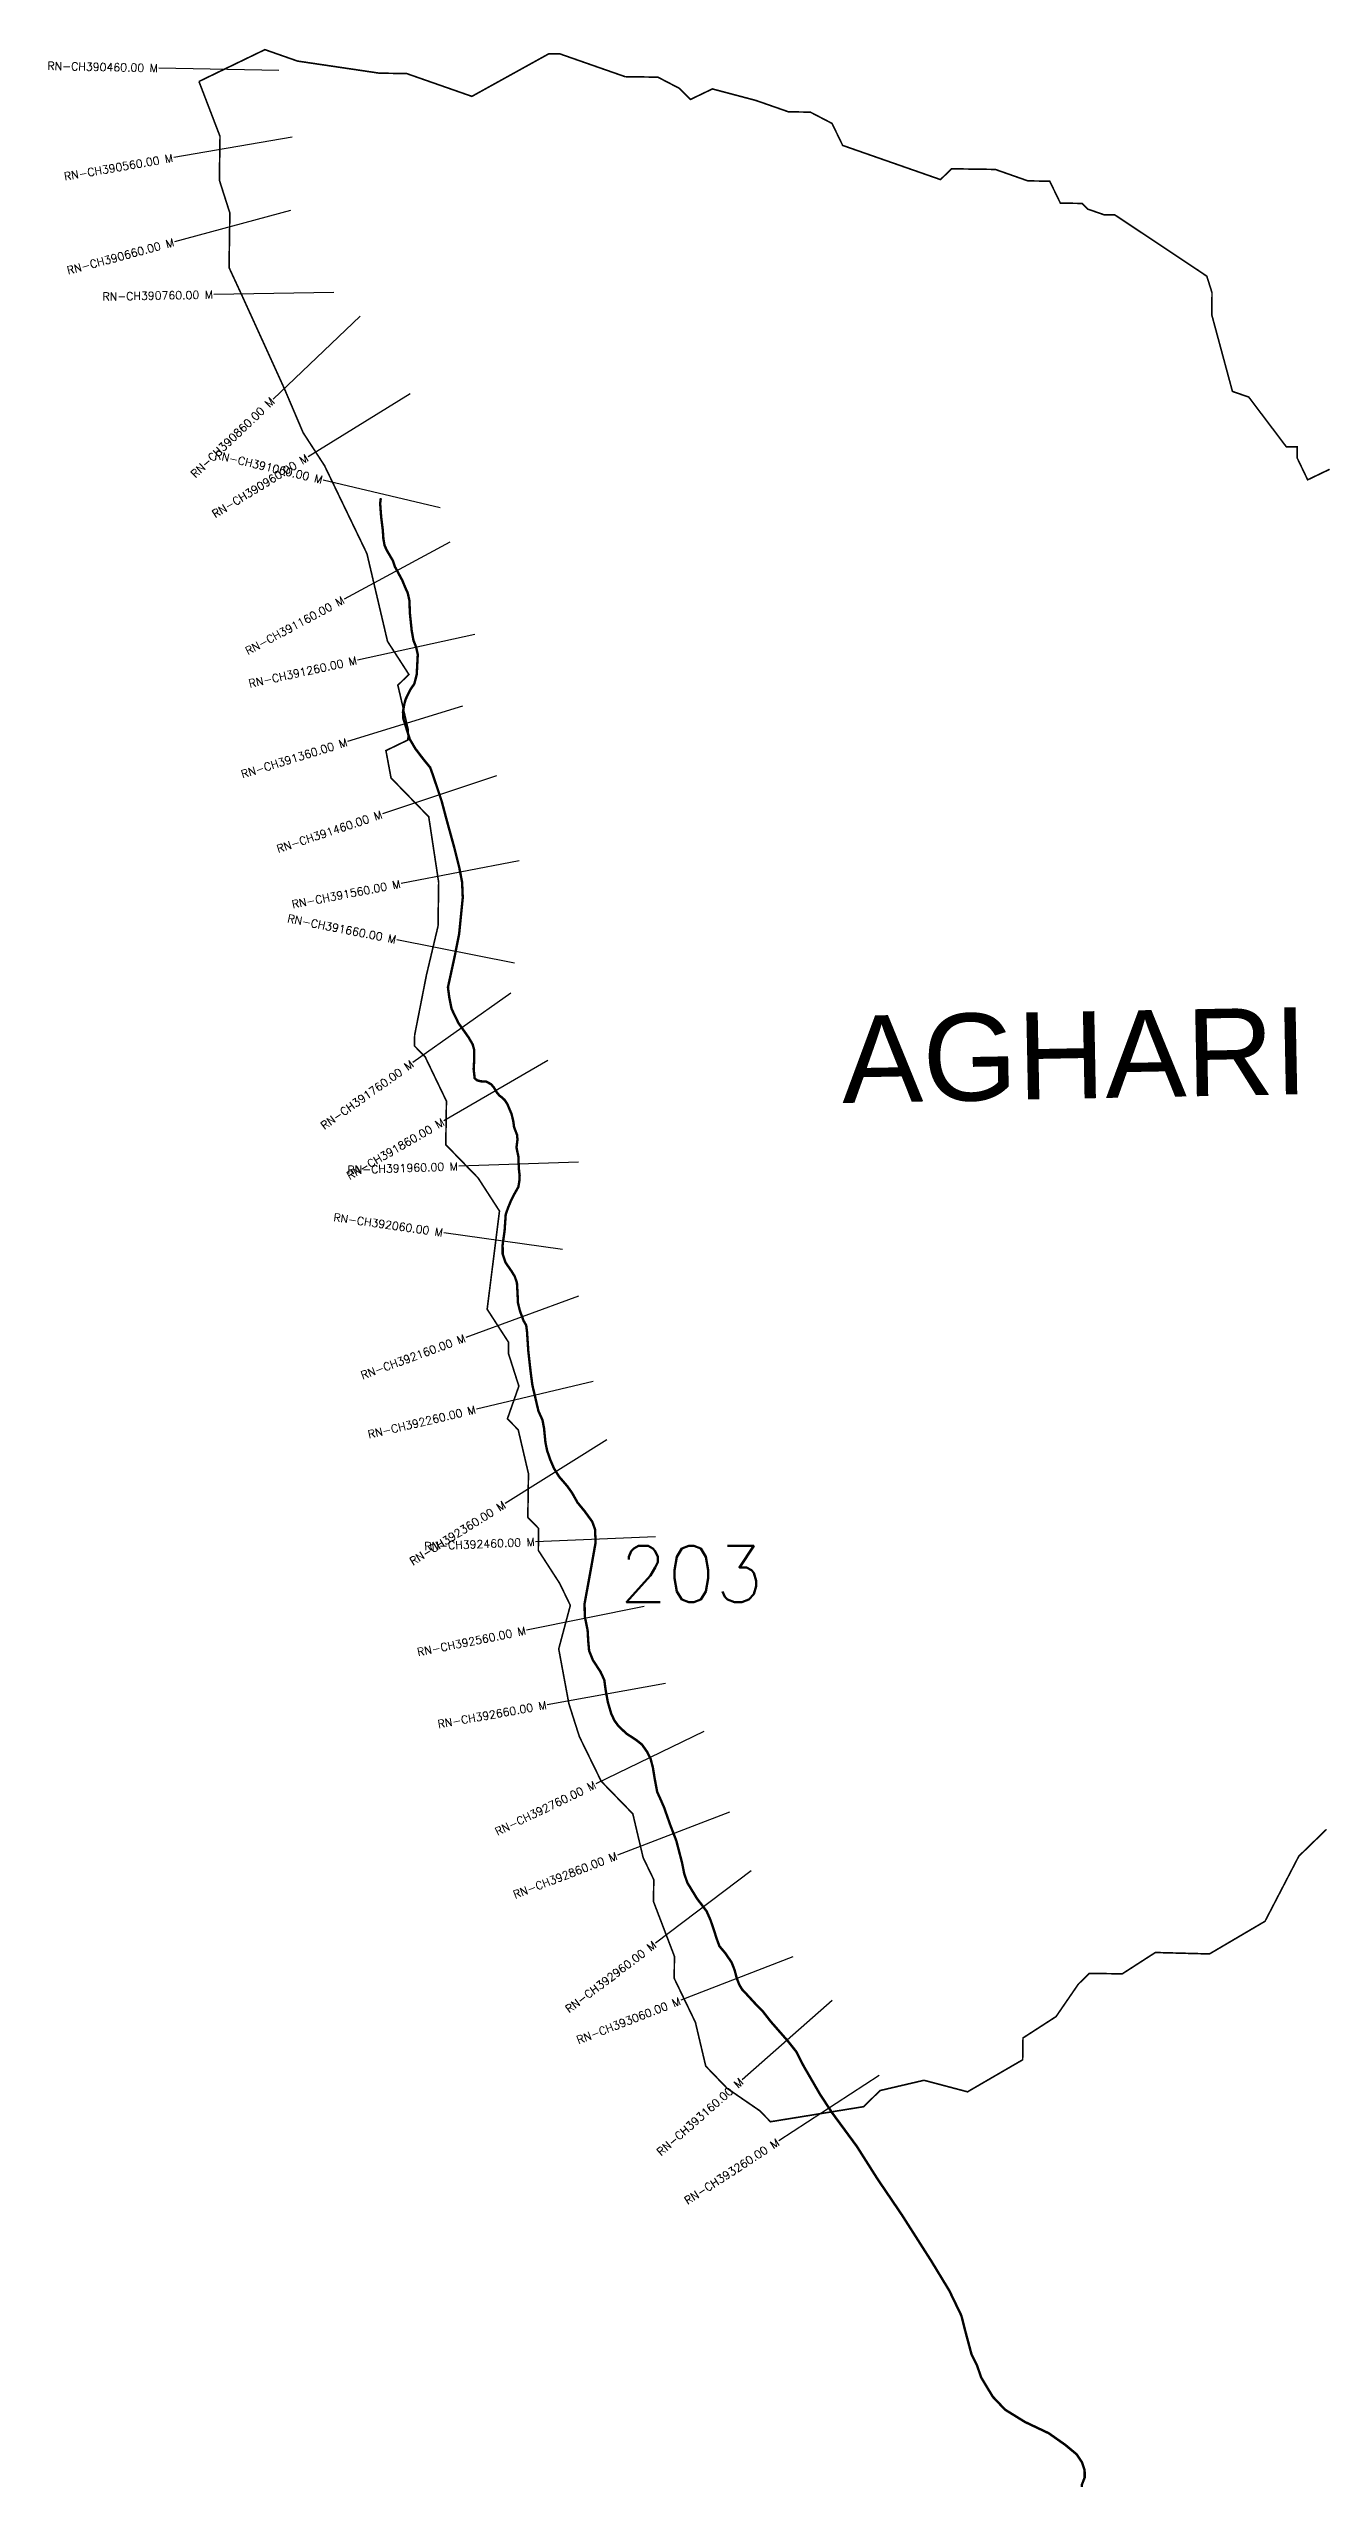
# Model space of a CAD drawing. Header units: metres. Extents: x 301585 to 304705, y 1947505 to 1950554.
# Drawn here: x 301585 to 303176, y 1947505 to 1950554 of the extents above; entities that cross this region are included whole.
import ezdxf
from ezdxf.enums import TextEntityAlignment as Align

# ---------------------------------------------------------------- set-up
doc = ezdxf.new("R2010")
doc.units = ezdxf.units.M
doc.header["$MEASUREMENT"] = 0
for name, color, linetype in [('CS', 134, 'Continuous'), ('CSMark', 6, 'Continuous'), ('NATURALLY PROTECTED', 3, 'Continuous'), ('VILLAGE NAME', 250, 'Continuous')]:
    doc.layers.add(name, color=color, linetype=linetype)
doc.styles.get("Standard").update_dxf_attribs({"font": 'simplex.shx'})

msp = doc.modelspace()

# ---------------------------------------------------------------- linework, layer by layer
at = {"color": 6, "const_width": 2, "flags": 128}
for points in [[(301772.5, 1950513.1), (301854.9, 1950552.9), (301895.7, 1950538.6), (301997.9, 1950523.5), (302032, 1950523), (302113.5, 1950494.5), (302209.8, 1950547.8), (302223.5, 1950547.6), (302305, 1950519.1), (302345.9, 1950518.5), (302373, 1950504.4), (302386.5, 1950490.6), (302414, 1950503.8), (302468.4, 1950489.4), (302509.1, 1950475.2), (302536.4, 1950474.8), (302563.5, 1950460.7), (302576.8, 1950433.2), (302699, 1950390.5), (302712.9, 1950404), (302767.5, 1950403.2), (302808.2, 1950388.9), (302835.5, 1950388.5), (302848.8, 1950361.1), (302876.1, 1950360.7), (302882.8, 1950353.7), (302903.2, 1950346.6), (302916.8, 1950346.4), (303021.7, 1950276.6), (303031.8, 1950269.7), (303038.3, 1950249.1), (303037.9, 1950221.8), (303063.8, 1950125.8), (303084.2, 1950118.7), (303131.1, 1950056.6), (303144.8, 1950056.4), (303144.6, 1950042.8), (303157.8, 1950015.3), (303185.3, 1950028.5)], [(303181.3, 1948328.8), (303146.7, 1948295.2), (303104.5, 1948213.9), (303035.1, 1948173.1), (302967.5, 1948174.9), (302926.1, 1948148.2), (302885.1, 1948148.8), (302871.3, 1948135.4), (302843.4, 1948094.8), (302802.1, 1948068.1), (302801.7, 1948040.8), (302732.8, 1948000.8), (302678.4, 1948015.2), (302623.6, 1948002.4), (302602.9, 1947982.2), (302486.6, 1947963.4), (302473.1, 1947977.2), (302432.5, 1948005.1), (302405.7, 1948032.9), (302392.8, 1948087.6), (302366.3, 1948142.6), (302366.6, 1948170), (302340.4, 1948238.6), (302340.8, 1948265.9), (302327.5, 1948293.4), (302314.6, 1948348.2), (302275.1, 1948388.9), (302247.8, 1948444.7), (302234.7, 1948485.8), (302222, 1948554.3), (302236.5, 1948608.7), (302223.2, 1948636.2), (302196.5, 1948677.5), (302196.9, 1948704.8), (302183.4, 1948718.7), (302184.2, 1948773.3), (302171.4, 1948828.1), (302157.9, 1948841.9), (302172.2, 1948882.7), (302159.1, 1948923.8), (302159.3, 1948937.5), (302132.6, 1948978.8), (302148, 1949101.5), (302121.3, 1949142.8), (302080.9, 1949184.4), (302081.7, 1949238.9), (302055.2, 1949294), (302041.8, 1949307.8), (302042, 1949321.4), (302056.7, 1949396.3), (302071.2, 1949457.5), (302072, 1949512.2), (302059.6, 1949594.2), (302012.5, 1949642.7), (302006.1, 1949676.9), (302033.6, 1949690.2), (302033.8, 1949703.8), (302021, 1949758.6), (302034.8, 1949772.1), (302008.1, 1949813.4), (301982.4, 1949923), (301929.4, 1950033), (301902.6, 1950074.3), (301879.1, 1950129.5), (301850.4, 1950192.6), (301825.2, 1950247.9), (301810.1, 1950280.5), (301811.1, 1950348.7), (301798, 1950389.8), (301798.8, 1950444.5), (301772.5, 1950513.1), (301772.5, 1950513.1)]]:
    msp.add_lwpolyline(points, dxfattribs=at)
at = {"layer": 'CS'}
for p, q in [((301872.2, 1950526.7), (301722.2, 1950529.8)), ((301888.8, 1950443.6), (301741, 1950418)), ((301886.8, 1950351.7), (301742, 1950312.7)), ((301941, 1950249.6), (301791, 1950246.8)), ((301973.8, 1950219.7), (301865.2, 1950116.3)), ((302036.6, 1950122.8), (301908.8, 1950044.2)), ((302073.8, 1949980.3), (301927.8, 1950014.8)), ((302086, 1949937.4), (301953.9, 1949866.3)), ((302117.1, 1949822.2), (301970.6, 1949790.1)), ((302101.6, 1949732.5), (301958.3, 1949688.1)), ((302144.3, 1949645.3), (302002, 1949597.7)), ((302172.5, 1949539.1), (302025.2, 1949510.7)), ((302166.8, 1949411.2), (302019.6, 1949440.4)), ((302162.1, 1949373.9), (302039.7, 1949287.2)), ((302208.3, 1949289.5), (302078.5, 1949214.2)), ((302246.9, 1949162.4), (302097, 1949157.5)), ((302226.8, 1949053.3), (302078.3, 1949074.4)), ((302246.7, 1948995), (302105.9, 1948943.5)), ((302265, 1948888.5), (302119.1, 1948854)), ((302282.3, 1948815.4), (302155, 1948736)), ((302342.9, 1948694.3), (302193, 1948688.1)), ((302328.6, 1948607.4), (302181.6, 1948577.6)), ((302355.4, 1948511.1), (302207.7, 1948484.6)), ((302403.5, 1948451.1), (302268.5, 1948385.7)), ((302435.6, 1948350.3), (302295.5, 1948296.5)), ((302462.4, 1948277.1), (302342.8, 1948186.6)), ((302514.5, 1948169.5), (302374.7, 1948115.2)), ((302563.7, 1948114.9), (302451.1, 1948015.8)), ((302622.6, 1948021.3), (302497, 1947939.4))]:
    msp.add_line(p, q, dxfattribs=at)
at = {"layer": 'NATURALLY PROTECTED', "const_width": 3, "flags": 128}
msp.add_lwpolyline([(301999.7, 1949992.4), (301998.9, 1949985.7), (302000.1, 1949969.5), (302002.1, 1949953.4), (302002.9, 1949942.1), (302004.4, 1949933.2), (302007.5, 1949926.7), (302014.9, 1949914.1), (302017.4, 1949906.6), (302026.5, 1949889.8), (302030.5, 1949880.1), (302033.4, 1949873.7), (302035.5, 1949864.3), (302036, 1949848.9), (302038.3, 1949827), (302040.5, 1949814.6), (302043.8, 1949806.5), (302045.9, 1949797), (302045.2, 1949783.7), (302044.6, 1949772.1), (302041.6, 1949760.4), (302036.5, 1949752.9), (302030.6, 1949740.8), (302028.8, 1949733.7), (302027.4, 1949725.1), (302027.9, 1949716.8), (302033.2, 1949699.8), (302035.9, 1949691.2), (302042.9, 1949679.3), (302052.8, 1949666.3), (302061.4, 1949655.8), (302065.3, 1949645), (302075.7, 1949613.9), (302082, 1949590.2), (302091.5, 1949555.7), (302097.8, 1949530.5), (302101.3, 1949512.4), (302102.1, 1949493), (302097.6, 1949447.9), (302092.2, 1949420.6), (302086.6, 1949394.9), (302083.6, 1949381.2), (302085.2, 1949368.8), (302088.1, 1949354.2), (302096.6, 1949336.6), (302109.4, 1949318.5), (302114.5, 1949309.7), (302116.2, 1949303.6), (302116.5, 1949291.7), (302115.7, 1949279), (302117, 1949267.4), (302120.1, 1949264.8), (302124.9, 1949263.6), (302131.3, 1949263.3), (302137.4, 1949260.1), (302141, 1949255.9), (302144.7, 1949249.7), (302147.9, 1949245.8), (302150.4, 1949244), (302154.4, 1949240.4), (302157.9, 1949235), (302163, 1949223), (302165.1, 1949214.5), (302166.2, 1949206.6), (302167.3, 1949203.5), (302169.9, 1949196.8), (302170.5, 1949190.8), (302169.2, 1949181), (302170.2, 1949176.3), (302171.8, 1949168.6), (302171.9, 1949161.8), (302172.2, 1949154.2), (302173.2, 1949145.8), (302172.8, 1949138.9), (302171.6, 1949131.6), (302166.3, 1949122.3), (302162.1, 1949113.8), (302158.8, 1949105.8), (302155.8, 1949097.4), (302154.4, 1949077.1), (302151.9, 1949059.1), (302152, 1949047.7), (302155.5, 1949037.2), (302163.2, 1949026.1), (302167.1, 1949019.7), (302169.8, 1949011.7), (302170.5, 1948999.9), (302171.1, 1948986.6), (302173.5, 1948976.8), (302178.1, 1948964.3), (302181.4, 1948958.7), (302182.4, 1948950.7), (302184, 1948926.6), (302186.9, 1948900.6), (302189.1, 1948883.9), (302196.7, 1948851.4), (302201.7, 1948840.4), (302203.7, 1948829.8), (302205.4, 1948812.4), (302207.5, 1948802.1), (302211.5, 1948790.6), (302216.1, 1948779.8), (302222.6, 1948769.4), (302232.7, 1948757.7), (302238.5, 1948749.6), (302245.5, 1948737.2), (302254.6, 1948726.1), (302263.9, 1948713.3), (302267.4, 1948703.7), (302268.1, 1948687.3), (302262.6, 1948656.3), (302258.1, 1948631.6), (302254.3, 1948610.8), (302254.6, 1948594.7), (302258.1, 1948577.7), (302258.9, 1948563.9), (302260, 1948551.9), (302264.7, 1948540.3), (302274.2, 1948525.7), (302278.9, 1948515.6), (302280.8, 1948502), (302283.4, 1948487.7), (302287.6, 1948473.4), (302291.5, 1948465), (302296.8, 1948457.7), (302306.8, 1948448.3), (302318.5, 1948440.7), (302326, 1948434.8), (302332.7, 1948425.3), (302336.9, 1948416.7), (302339.7, 1948405.9), (302341.8, 1948392.8), (302345, 1948375.7), (302349.8, 1948365), (302353.7, 1948356.1), (302356.5, 1948348.1), (302361.4, 1948334.2), (302368.9, 1948314.7), (302376.1, 1948287.1), (302378.8, 1948273.5), (302382.7, 1948262.1), (302394.8, 1948242.3), (302406.7, 1948226.6), (302411.5, 1948215.9), (302416.4, 1948201.6), (302418.8, 1948193.7), (302422.8, 1948182.8), (302430.2, 1948174), (302438.1, 1948162.4), (302441.8, 1948152.9), (302444.5, 1948142.6), (302447.5, 1948134.9), (302451, 1948128.9), (302458.3, 1948121.1), (302467, 1948111.6), (302477.3, 1948101), (302487, 1948088.5), (302508.5, 1948064), (302518.8, 1948051), (302527.9, 1948033.2), (302548.3, 1947998), (302563.6, 1947974.6), (302594.5, 1947932.6), (302620.1, 1947892.2), (302650.7, 1947847.1), (302688, 1947788.6), (302710.1, 1947752.2), (302725.1, 1947721.1), (302730.4, 1947700.3), (302737.9, 1947672.3), (302744.6, 1947659), (302750, 1947643.5), (302764.4, 1947619.7), (302779.8, 1947603.5), (302804.6, 1947588.2), (302834.3, 1947574.1), (302854.9, 1947559.6), (302869.1, 1947547.8), (302875.8, 1947537.7), (302879.1, 1947528.1), (302879.2, 1947518.8), (302875.7, 1947509.9), (302875.6, 1947506.9)], dxfattribs=at)

# ---------------------------------------------------------------- texts
at = {"insert": (302297.7, 1948682.9), "char_height": 70, "attachment_point": 1}
msp.add_mtext_dynamic_manual_height_columns('203', width=95.172, gutter_width=1, heights=[0], dxfattribs=at)
at = {"layer": 'CSMark'}
for s, rotation, p in [('RN-CH390460.00 M', 358.8261, (301721.2, 1950529.8)), ('RN-CH390560.00 M', 9.8416, (301740, 1950417.8)), ('RN-CH390660.00 M', 15.0775, (301741, 1950312.4)), ('RN-CH390760.00 M', 1.0411, (301790, 1950246.8)), ('RN-CH390860.00 M', 43.5852, (301864.5, 1950115.6)), ('RN-CH390960.00 M', 31.5907, (301907.9, 1950043.7)), ('RN-CH391060.00 M', 346.6965, (301926.9, 1950015.1)), ('RN-CH391160.00 M', 28.2694, (301953, 1949865.9)), ('RN-CH391260.00 M', 12.3625, (301969.6, 1949789.9)), ('RN-CH391360.00 M', 17.2238, (301957.4, 1949687.8)), ('RN-CH391460.00 M', 18.485, (302001, 1949597.4)), ('RN-CH391560.00 M', 10.8999, (302024.2, 1949510.6)), ('RN-CH391660.00 M', 348.7851, (302018.7, 1949440.6)), ('RN-CH391760.00 M', 35.3253, (302038.9, 1949286.6)), ('RN-CH391860.00 M', 30.1336, (302077.7, 1949213.7)), ('RN-CH391960.00 M', 1.8851, (302096, 1949157.4)), ('RN-CH392060.00 M', 351.9265, (302077.3, 1949074.5)), ('RN-CH392160.00 M', 20.0943, (302104.9, 1948943.1)), ('RN-CH392260.00 M', 13.3045, (302118.1, 1948853.7)), ('RN-CH392360.00 M', 31.9541, (302154.2, 1948735.5)), ('RN-CH392460.00 M', 2.348, (302192, 1948688.1)), ('RN-CH392560.00 M', 11.4557, (302180.6, 1948577.4)), ('RN-CH392660.00 M', 10.1665, (302206.7, 1948484.4)), ('RN-CH392760.00 M', 25.8429, (302267.6, 1948385.3)), ('RN-CH392860.00 M', 21.004, (302294.6, 1948296.1)), ('RN-CH392960.00 M', 37.1346, (302342.1, 1948186)), ('RN-CH393060.00 M', 21.205, (302373.7, 1948114.8)), ('RN-CH393160.00 M', 41.3442, (302450.4, 1948015.1)), ('RN-CH393260.00 M', 33.0864, (302496.1, 1947938.9))]:
    msp.add_text(s, height=10, rotation=rotation, dxfattribs=at).set_placement(p, align=Align.MIDDLE_RIGHT)
at = {"layer": 'VILLAGE NAME', "insert": (302574.4, 1949345.2), "char_height": 108.748, "attachment_point": 1, "rotation": 1.1028}
msp.add_mtext_dynamic_manual_height_columns('{\\fArial|b0|i0|c0|p34;AGHARI}', width=1571.314, gutter_width=543.7, heights=[0], dxfattribs=at)

doc.saveas('drawing.dxf')
